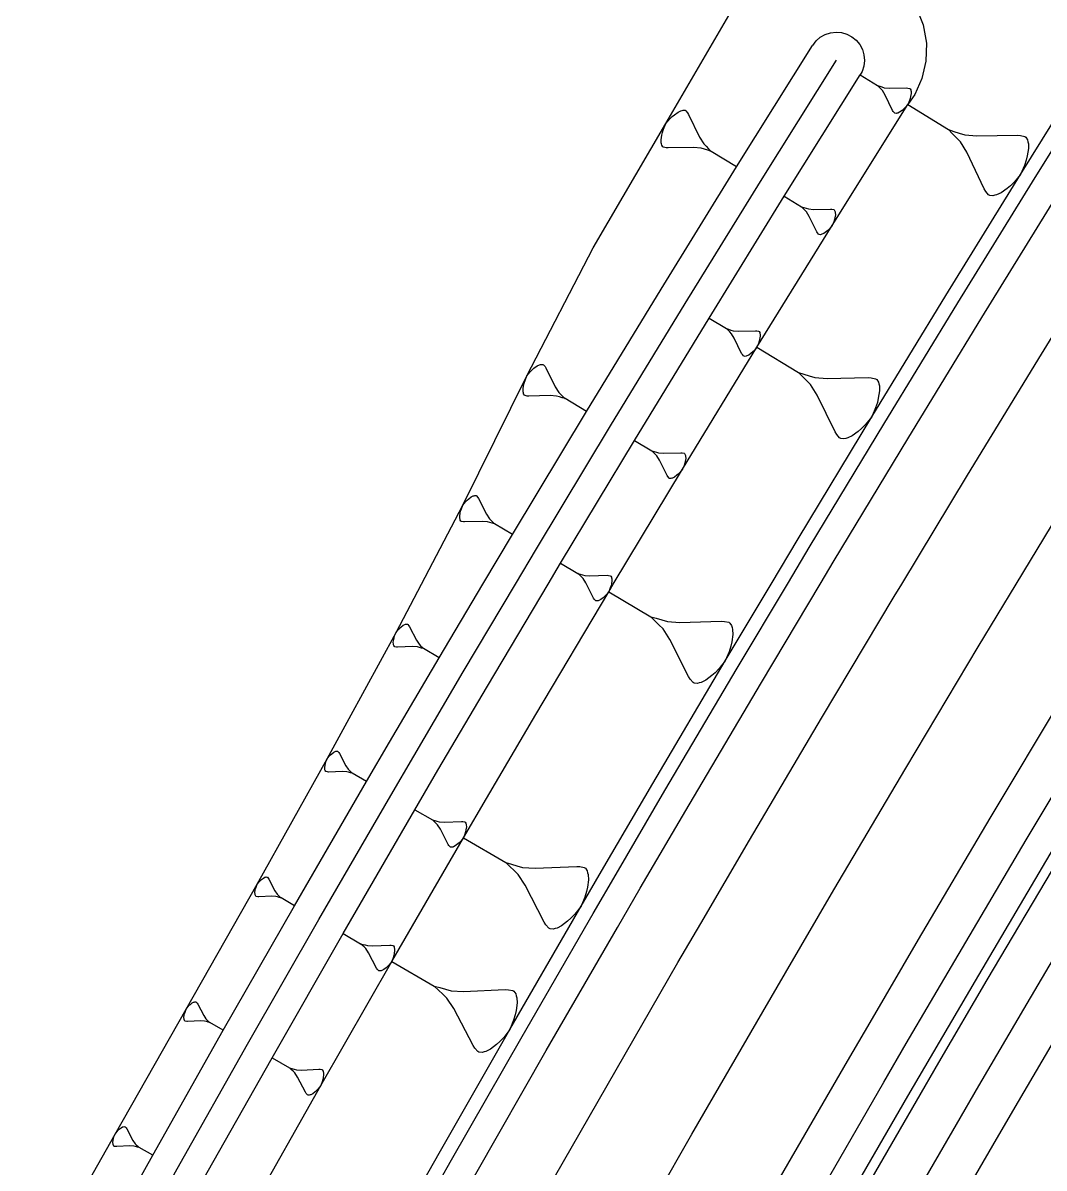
# Model space of a CAD drawing. Extents: x 386614 to 387594, y 803230 to 804419.
# Drawn here: x 387257.66 to 387294.13, y 804079.15 to 804120.04 of the extents above; entities that cross this region are included whole.
import ezdxf

# ---------------------------------------------------------------- set-up
doc = ezdxf.new("R2010")
doc.units = 0
doc.layers.get('0').update_dxf_attribs({"linetype": 'CONTINUOUS'})

msp = doc.modelspace()

# ---------------------------------------------------------------- linework, layer by layer
at = {"color": 7}
for p, q in [((387287.5633, 804118.182), (387288.1766, 804117.8017)), ((387288.1766, 804117.8017), (387288.2576, 804117.7757)), ((387288.2359, 804117.7407), (387288.1766, 804117.8017)), ((387288.2951, 804117.6797), (387288.2359, 804117.7407)), ((387288.2576, 804117.7757), (387288.3385, 804117.7498)), ((387288.3543, 804117.6187), (387288.2951, 804117.6797)), ((387288.3385, 804117.7498), (387288.4195, 804117.7239)), ((387288.4195, 804117.7239), (387288.6032, 804117.707)), ((387288.6032, 804117.707), (387289.2151, 804117.7157)), ((387289.2151, 804117.7157), (387289.261, 804117.7115)), ((387289.261, 804117.7115), (387289.3244, 804117.6964)), ((387289.3244, 804117.6964), (387289.3419, 804117.6855)), ((387289.3419, 804117.6855), (387289.3661, 804117.6463)), ((387289.3661, 804117.6463), (387289.3728, 804117.6179)), ((387288.451, 804117.4617), (387288.3543, 804117.6187)), ((387288.7152, 804116.9097), (387288.451, 804117.4617)), ((387289.3216, 804117.2615), (387289.263, 804117.1279)), ((387289.3475, 804117.3424), (387289.3216, 804117.2615)), ((387289.3626, 804117.4059), (387289.3475, 804117.3424)), ((387289.3819, 804117.5152), (387289.3626, 804117.4059)), ((387289.3728, 804117.6179), (387289.3794, 804117.5895)), ((387289.3794, 804117.5895), (387289.3819, 804117.5152)), ((387280.9254, 804116.7575), (387281.0572, 804116.8556)), ((387281.0572, 804116.8556), (387281.1571, 804116.9017)), ((387281.1571, 804116.9017), (387281.1991, 804116.9118)), ((387281.1991, 804116.9118), (387281.2411, 804116.9218)), ((387281.2411, 804116.9218), (387281.3091, 804116.9159)), ((387281.3091, 804116.9159), (387281.3351, 804116.9)), ((387281.3351, 804116.9), (387281.3972, 804116.8261)), ((387281.3972, 804116.8261), (387281.4332, 804116.7681)), ((387288.7394, 804116.8704), (387288.7152, 804116.9097)), ((387288.7811, 804116.8203), (387288.7394, 804116.8704)), ((387288.7986, 804116.8094), (387288.7811, 804116.8203)), ((387288.8445, 804116.8052), (387288.7986, 804116.8094)), ((387288.8729, 804116.8119), (387288.8445, 804116.8052)), ((387288.9013, 804116.8185), (387288.8729, 804116.8119)), ((387288.9689, 804116.8493), (387288.9013, 804116.8185)), ((387289.0583, 804116.9152), (387288.9689, 804116.8493)), ((387289.1084, 804116.9569), (387289.0583, 804116.9152)), ((387289.1694, 804117.0162), (387289.1084, 804116.9569)), ((387289.263, 804117.1279), (387289.1694, 804117.0162)), ((387289.263, 804117.1279), (387290.7162, 804116.2267)), ((387280.5382, 804116.2432), (387280.6239, 804116.4412)), ((387280.6239, 804116.4412), (387280.7617, 804116.6073)), ((387280.7617, 804116.6073), (387280.8515, 804116.6954)), ((387280.8515, 804116.6954), (387280.9254, 804116.7575)), ((387281.4332, 804116.7681), (387281.8281, 804115.9529)), ((387280.4507, 804115.8672), (387280.4785, 804116.0291)), ((387280.4785, 804116.0291), (387280.5004, 804116.1231)), ((387280.5004, 804116.1231), (387280.5382, 804116.2432)), ((387290.7162, 804116.2267), (387290.908, 804116.1653)), ((387290.8565, 804116.0822), (387290.7162, 804116.2267)), ((387290.9968, 804115.9377), (387290.8565, 804116.0822)), ((387290.908, 804116.1653), (387291.0998, 804116.1038)), ((387291.0998, 804116.1038), (387291.2917, 804116.0423)), ((387291.2917, 804116.0423), (387291.7268, 804116.0024)), ((387291.7268, 804116.0024), (387293.1768, 804116.023)), ((387293.1768, 804116.023), (387293.2855, 804116.013)), ((387293.2855, 804116.013), (387293.4359, 804115.9773)), ((387280.4549, 804115.7572), (387280.4507, 804115.8672)), ((387280.4649, 804115.7152), (387280.4549, 804115.7572)), ((387280.475, 804115.6733), (387280.4649, 804115.7152)), ((387280.511, 804115.6153), (387280.475, 804115.6733)), ((387280.537, 804115.5994), (387280.511, 804115.6153)), ((387280.631, 804115.5775), (387280.537, 804115.5994)), ((387280.699, 804115.5716), (387280.631, 804115.5775)), ((387281.6047, 804115.5888), (387280.699, 804115.5716)), ((387281.8766, 804115.5651), (387281.6047, 804115.5888)), ((387281.8281, 804115.9529), (387281.9724, 804115.7212)), ((387281.9724, 804115.7212), (387282.0605, 804115.6313)), ((387282.0605, 804115.6313), (387282.1486, 804115.5415)), ((387291.1372, 804115.7932), (387290.9968, 804115.9377)), ((387291.3663, 804115.4211), (387291.1372, 804115.7932)), ((387293.4359, 804115.9773), (387293.4774, 804115.9515)), ((387293.4774, 804115.9515), (387293.5347, 804115.8585)), ((387293.5347, 804115.8585), (387293.5504, 804115.7912)), ((387293.5504, 804115.7912), (387293.5662, 804115.724)), ((387293.5662, 804115.724), (387293.572, 804115.5479)), ((387281.9966, 804115.5273), (387281.8766, 804115.5651)), ((387282.1167, 804115.4895), (387281.9966, 804115.5273)), ((387282.2367, 804115.4516), (387282.1167, 804115.4895)), ((387282.1486, 804115.5415), (387282.2367, 804115.4516)), ((387283.1471, 804114.893), (387282.2367, 804115.4516)), ((387291.9923, 804114.1131), (387291.3663, 804115.4211)), ((387293.5263, 804115.2888), (387293.4906, 804115.1385)), ((387293.572, 804115.5479), (387293.5263, 804115.2888)), ((387293.4291, 804114.9467), (387293.2904, 804114.6303)), ((387293.4906, 804115.1385), (387293.4291, 804114.9467)), ((387293.0686, 804114.3654), (387292.9241, 804114.2251)), ((387293.2904, 804114.6303), (387293.0686, 804114.3654)), ((387292.0496, 804114.0201), (387291.9923, 804114.1131)), ((387292.1484, 804113.9013), (387292.0496, 804114.0201)), ((387292.5935, 804113.9702), (387292.4333, 804113.8971)), ((387292.8053, 804114.1263), (387292.5935, 804113.9702)), ((387292.9241, 804114.2251), (387292.8053, 804114.1263)), ((387284.8518, 804113.847), (387285.4669, 804113.4696)), ((387292.1899, 804113.8756), (387292.1484, 804113.9013)), ((387292.2987, 804113.8656), (387292.1899, 804113.8756)), ((387292.366, 804113.8814), (387292.2987, 804113.8656)), ((387292.4333, 804113.8971), (387292.366, 804113.8814)), ((387285.4669, 804113.4696), (387285.5479, 804113.444)), ((387285.5264, 804113.4089), (387285.4669, 804113.4696)), ((387285.5859, 804113.3482), (387285.5264, 804113.4089)), ((387285.5479, 804113.444), (387285.629, 804113.4185)), ((387285.6454, 804113.2875), (387285.5859, 804113.3482)), ((387285.629, 804113.4185), (387285.7101, 804113.3929)), ((387285.7429, 804113.1309), (387285.6454, 804113.2875)), ((387285.7101, 804113.3929), (387285.8938, 804113.377)), ((387286.0097, 804112.5802), (387285.7429, 804113.1309)), ((387285.8938, 804113.377), (387286.5057, 804113.3886)), ((387286.5057, 804113.3886), (387286.5516, 804113.3846)), ((387286.5516, 804113.3846), (387286.6151, 804113.3698)), ((387286.6151, 804113.3698), (387286.6327, 804113.359)), ((387286.6327, 804113.359), (387286.6571, 804113.3199)), ((387286.6735, 804113.1889), (387286.6547, 804113.0794)), ((387286.6571, 804113.3199), (387286.6639, 804113.2915)), ((387286.6639, 804113.2915), (387286.6707, 804113.2632)), ((387286.6707, 804113.2632), (387286.6735, 804113.1889)), ((387286.5564, 804112.801), (387286.4634, 804112.6888)), ((387286.6144, 804112.9348), (387286.5564, 804112.801)), ((387286.6399, 804113.0159), (387286.6144, 804112.9348)), ((387286.6547, 804113.0794), (387286.6399, 804113.0159)), ((387286.034, 804112.541), (387286.0097, 804112.5802)), ((387286.076, 804112.4911), (387286.034, 804112.541)), ((387286.0935, 804112.4803), (387286.076, 804112.4911)), ((387286.1395, 804112.4763), (387286.0935, 804112.4803)), ((387286.1678, 804112.4831), (387286.1395, 804112.4763)), ((387286.1962, 804112.4899), (387286.1678, 804112.4831)), ((387286.2637, 804112.5211), (387286.1962, 804112.4899)), ((387286.3528, 804112.5874), (387286.2637, 804112.5211)), ((387286.4027, 804112.6293), (387286.3528, 804112.5874)), ((387286.4634, 804112.6888), (387286.4027, 804112.6293)), ((387282.1645, 804109.4967), (387282.7814, 804109.1223)), ((387282.7814, 804109.1223), (387282.8626, 804109.0971)), ((387282.8412, 804109.0618), (387282.7814, 804109.1223)), ((387282.901, 804109.0014), (387282.8412, 804109.0618)), ((387282.8626, 804109.0971), (387282.9438, 804109.0719)), ((387282.9438, 804109.0719), (387283.025, 804109.0467)), ((387283.025, 804109.0467), (387283.2088, 804109.0316)), ((387283.2088, 804109.0316), (387283.8206, 804109.0462)), ((387283.8206, 804109.0462), (387283.8666, 804109.0424)), ((387283.8666, 804109.0424), (387283.9302, 804109.0279)), ((387282.9608, 804108.941), (387282.901, 804109.0014)), ((387283.059, 804108.7849), (387282.9608, 804108.941)), ((387283.3285, 804108.2354), (387283.059, 804108.7849)), ((387283.9302, 804109.0279), (387283.9478, 804109.0172)), ((387283.9566, 804108.6742), (387283.9315, 804108.593)), ((387283.9478, 804109.0172), (387283.9723, 804108.9782)), ((387283.9711, 804108.7377), (387283.9566, 804108.6742)), ((387283.9894, 804108.8473), (387283.9711, 804108.7377)), ((387283.9723, 804108.9782), (387283.9793, 804108.9499)), ((387283.9793, 804108.9499), (387283.9862, 804108.9215)), ((387283.9862, 804108.9215), (387283.9894, 804108.8473)), ((387283.353, 804108.1964), (387283.3285, 804108.2354)), ((387283.6715, 804108.2442), (387283.5828, 804108.1775)), ((387283.7212, 804108.2864), (387283.6715, 804108.2442)), ((387283.7817, 804108.3462), (387283.7212, 804108.2864)), ((387283.8742, 804108.4589), (387283.7817, 804108.3462)), ((387283.9315, 804108.593), (387283.8742, 804108.4589)), ((387283.8742, 804108.4589), (387285.3542, 804107.5605)), ((387276.0218, 804107.7876), (387276.105, 804107.827)), ((387276.105, 804107.827), (387276.1401, 804107.8358)), ((387276.1401, 804107.8358), (387276.1752, 804107.8445)), ((387276.1752, 804107.8445), (387276.2321, 804107.8401)), ((387276.2321, 804107.8401), (387276.2541, 804107.827)), ((387276.2541, 804107.827), (387276.3066, 804107.7656)), ((387283.3952, 804108.1467), (387283.353, 804108.1964)), ((387283.4128, 804108.136), (387283.3952, 804108.1467)), ((387283.4588, 804108.1322), (387283.4128, 804108.136)), ((387283.4871, 804108.1391), (387283.4588, 804108.1322)), ((387283.5154, 804108.146), (387283.4871, 804108.1391)), ((387283.5828, 804108.1775), (387283.5154, 804108.146)), ((387275.5921, 804107.2707), (387275.6623, 804107.4372)), ((387275.6623, 804107.4372), (387275.7763, 804107.5774)), ((387275.7763, 804107.5774), (387275.8508, 804107.6518)), ((387275.8508, 804107.6518), (387275.9122, 804107.7044)), ((387275.9122, 804107.7044), (387276.0218, 804107.7876)), ((387276.3066, 804107.7656), (387276.3373, 804107.7174)), ((387276.3373, 804107.7174), (387276.6744, 804107.038)), ((387285.3542, 804107.5605), (387285.549, 804107.5001)), ((387285.4976, 804107.4155), (387285.3542, 804107.5605)), ((387285.6411, 804107.2705), (387285.4976, 804107.4155)), ((387285.549, 804107.5001), (387285.7438, 804107.4397)), ((387285.7438, 804107.4397), (387285.9386, 804107.3793)), ((387275.5218, 804106.9552), (387275.5438, 804107.091)), ((387275.5438, 804107.091), (387275.5614, 804107.1699)), ((387275.5614, 804107.1699), (387275.5921, 804107.2707)), ((387276.6744, 804107.038), (387276.7971, 804106.8451)), ((387285.7846, 804107.1256), (387285.6411, 804107.2705)), ((387286.0202, 804106.7511), (387285.7846, 804107.1256)), ((387285.9386, 804107.3793), (387286.3795, 804107.3431)), ((387286.3795, 804107.3431), (387287.8474, 804107.3779)), ((387287.8474, 804107.3779), (387287.9576, 804107.3688)), ((387287.9576, 804107.3688), (387288.1101, 804107.3341)), ((387288.1101, 804107.3341), (387288.1524, 804107.3084)), ((387288.1524, 804107.3084), (387288.2113, 804107.2148)), ((387288.2113, 804107.2148), (387288.2279, 804107.1469)), ((387288.2279, 804107.1469), (387288.2446, 804107.0789)), ((387288.2446, 804107.0789), (387288.2521, 804106.9007)), ((387275.5262, 804106.8631), (387275.5218, 804106.9552)), ((387275.5349, 804106.8281), (387275.5262, 804106.8631)), ((387275.5437, 804106.793), (387275.5349, 804106.8281)), ((387275.5743, 804106.7448), (387275.5437, 804106.793)), ((387275.5962, 804106.7316), (387275.5743, 804106.7448)), ((387275.6751, 804106.7141), (387275.5962, 804106.7316)), ((387275.7321, 804106.7097), (387275.6751, 804106.7141)), ((387276.4903, 804106.7313), (387275.7321, 804106.7097)), ((387276.7181, 804106.7136), (387276.4903, 804106.7313)), ((387276.8189, 804106.6829), (387276.7181, 804106.7136)), ((387276.7971, 804106.8451), (387276.8715, 804106.7706)), ((387276.9197, 804106.6522), (387276.8189, 804106.6829)), ((387276.8715, 804106.7706), (387276.946, 804106.696)), ((387277.0205, 804106.6215), (387276.9197, 804106.6522)), ((387276.946, 804106.696), (387277.0205, 804106.6215)), ((387277.7872, 804106.161), (387277.0205, 804106.6215)), ((387286.6666, 804105.4328), (387286.0202, 804106.7511)), ((387288.2083, 804106.638), (387288.1736, 804106.4854)), ((387288.2521, 804106.9007), (387288.2083, 804106.638)), ((387288.1132, 804106.2906), (387287.9758, 804105.969)), ((387288.1736, 804106.4854), (387288.1132, 804106.2906)), ((387287.9758, 804105.969), (387287.7539, 804105.6986)), ((387286.7255, 804105.3392), (387286.6666, 804105.4328)), ((387287.4896, 804105.454), (387287.2767, 804105.2939)), ((387287.6089, 804105.5552), (387287.4896, 804105.454)), ((387287.7539, 804105.6986), (387287.6089, 804105.5552)), ((387279.5018, 804105.1313), (387280.1204, 804104.7598)), ((387286.8267, 804105.2199), (387286.7255, 804105.3392)), ((387286.869, 804105.1942), (387286.8267, 804105.2199)), ((387286.9792, 804105.1852), (387286.869, 804105.1942)), ((387287.0471, 804105.2018), (387286.9792, 804105.1852)), ((387287.1151, 804105.2184), (387287.0471, 804105.2018)), ((387287.2767, 804105.2939), (387287.1151, 804105.2184)), ((387280.1805, 804104.6996), (387280.1204, 804104.7598)), ((387280.1204, 804104.7598), (387280.2018, 804104.735)), ((387280.2406, 804104.6395), (387280.1805, 804104.6996)), ((387280.2018, 804104.735), (387280.2831, 804104.7102)), ((387280.3007, 804104.5794), (387280.2406, 804104.6395)), ((387280.2831, 804104.7102), (387280.3644, 804104.6854)), ((387280.3997, 804104.4237), (387280.3007, 804104.5794)), ((387280.3644, 804104.6854), (387280.5483, 804104.6712)), ((387280.5483, 804104.6712), (387281.16, 804104.6886)), ((387281.16, 804104.6886), (387281.206, 804104.6851)), ((387281.206, 804104.6851), (387281.2696, 804104.6709)), ((387281.2696, 804104.6709), (387281.2873, 804104.6603)), ((387281.2873, 804104.6603), (387281.312, 804104.6214)), ((387281.312, 804104.6214), (387281.3191, 804104.5931)), ((387281.3191, 804104.5931), (387281.3262, 804104.5648)), ((387281.3262, 804104.5648), (387281.3297, 804104.4905)), ((387280.6717, 804103.8755), (387280.3997, 804104.4237)), ((387281.273, 804104.236), (387281.2164, 804104.1016)), ((387281.2978, 804104.3173), (387281.273, 804104.236)), ((387281.3119, 804104.3809), (387281.2978, 804104.3173)), ((387281.3297, 804104.4905), (387281.3119, 804104.3809)), ((387280.6964, 804103.8366), (387280.6717, 804103.8755)), ((387280.7389, 804103.7871), (387280.6964, 804103.8366)), ((387280.7565, 804103.7765), (387280.7389, 804103.7871)), ((387280.8025, 804103.7729), (387280.7565, 804103.7765)), ((387280.8308, 804103.78), (387280.8025, 804103.7729)), ((387280.8591, 804103.7871), (387280.8308, 804103.78)), ((387280.9263, 804103.8189), (387280.8591, 804103.7871)), ((387281.0147, 804103.886), (387280.9263, 804103.8189)), ((387281.0642, 804103.9284), (387281.0147, 804103.886)), ((387281.1244, 804103.9885), (387281.0642, 804103.9284)), ((387281.2164, 804104.1016), (387281.1244, 804103.9885)), ((387273.3765, 804102.8226), (387273.4705, 804102.9393)), ((387273.4705, 804102.9393), (387273.532, 804103.0014)), ((387273.532, 804103.0014), (387273.5827, 804103.0453)), ((387273.5827, 804103.0453), (387273.6733, 804103.1147)), ((387273.6733, 804103.1147), (387273.7422, 804103.1477)), ((387273.7422, 804103.1477), (387273.7713, 804103.1551)), ((387273.7713, 804103.1551), (387273.8003, 804103.1625)), ((387273.8003, 804103.1625), (387273.8476, 804103.1591)), ((387273.8476, 804103.1591), (387273.8658, 804103.1483)), ((387273.8658, 804103.1483), (387273.9097, 804103.0976)), ((387273.9097, 804103.0976), (387273.9353, 804103.0577)), ((387273.9353, 804103.0577), (387274.2176, 804102.4955)), ((387273.2619, 804102.4222), (387273.2796, 804102.535)), ((387273.2796, 804102.535), (387273.2938, 804102.6005)), ((387273.2938, 804102.6005), (387273.3189, 804102.6842)), ((387273.3189, 804102.6842), (387273.3765, 804102.8226)), ((387274.2176, 804102.4955), (387274.3201, 804102.336)), ((387273.2659, 804102.3459), (387273.2619, 804102.4222)), ((387273.2733, 804102.3169), (387273.2659, 804102.3459)), ((387273.2807, 804102.2878), (387273.2733, 804102.3169)), ((387273.3063, 804102.2479), (387273.2807, 804102.2878)), ((387273.3245, 804102.2371), (387273.3063, 804102.2479)), ((387273.39, 804102.2229), (387273.3245, 804102.2371)), ((387273.4373, 804102.2194), (387273.39, 804102.2229)), ((387274.0661, 804102.2403), (387273.4373, 804102.2194)), ((387274.2552, 804102.2266), (387274.0661, 804102.2403)), ((387274.3389, 804102.2015), (387274.2552, 804102.2266)), ((387274.3201, 804102.336), (387274.3822, 804102.2744)), ((387274.4226, 804102.1765), (387274.3389, 804102.2015)), ((387274.3822, 804102.2744), (387274.4443, 804102.2129)), ((387274.5063, 804102.1514), (387274.4226, 804102.1765)), ((387274.4443, 804102.2129), (387274.5063, 804102.1514)), ((387275.1441, 804101.7724), (387274.5063, 804102.1514)), ((387276.8636, 804100.7509), (387277.484, 804100.3823)), ((387277.484, 804100.3823), (387277.5654, 804100.3579)), ((387277.5444, 804100.3225), (387277.484, 804100.3823)), ((387277.6048, 804100.2626), (387277.5444, 804100.3225)), ((387277.5654, 804100.3579), (387277.6469, 804100.3335)), ((387277.6651, 804100.2028), (387277.6048, 804100.2626)), ((387277.6469, 804100.3335), (387277.7283, 804100.3091)), ((387277.7648, 804100.0476), (387277.6651, 804100.2028)), ((387277.7283, 804100.3091), (387277.9123, 804100.2958)), ((387277.7887, 804100), (387277.7648, 804100.0476)), ((387277.9123, 804100.2958), (387278.5239, 804100.3161)), ((387278.5239, 804100.3161), (387278.5699, 804100.3128)), ((387278.5699, 804100.3128), (387278.6336, 804100.2989)), ((387278.6336, 804100.2989), (387278.6513, 804100.2884)), ((387278.6513, 804100.2884), (387278.6762, 804100.2496)), ((387278.6762, 804100.2496), (387278.6834, 804100.2214)), ((387278.6945, 804100.1189), (387278.6773, 804100.0092)), ((387278.6834, 804100.2214), (387278.6906, 804100.1931)), ((387278.6906, 804100.1931), (387278.6945, 804100.1189)), ((387278.0395, 804099.5007), (387277.7887, 804100)), ((387278.583, 804099.7294), (387278.4916, 804099.6159)), ((387278.639, 804099.864), (387278.583, 804099.7294)), ((387278.583, 804099.7294), (387280.0844, 804098.8374)), ((387278.6634, 804099.9455), (387278.639, 804099.864)), ((387278.6753, 804100), (387278.6634, 804099.9455)), ((387278.6773, 804100.0092), (387278.6753, 804100)), ((387278.0644, 804099.4619), (387278.0395, 804099.5007)), ((387278.107, 804099.4126), (387278.0644, 804099.4619)), ((387278.1248, 804099.4021), (387278.107, 804099.4126)), ((387278.1708, 804099.3988), (387278.1248, 804099.4021)), ((387278.199, 804099.4059), (387278.1708, 804099.3988)), ((387278.2273, 804099.4131), (387278.199, 804099.4059)), ((387278.2943, 804099.4453), (387278.2273, 804099.4131)), ((387278.3824, 804099.5128), (387278.2943, 804099.4453)), ((387278.4317, 804099.5555), (387278.3824, 804099.5128)), ((387278.4916, 804099.6159), (387278.4317, 804099.5555)), ((387280.0844, 804098.8374), (387280.2815, 804098.7784)), ((387280.2305, 804098.6926), (387280.0844, 804098.8374)), ((387271.0671, 804098.3757), (387271.1203, 804098.4299)), ((387271.1203, 804098.4299), (387271.1642, 804098.4682)), ((387271.1642, 804098.4682), (387271.2426, 804098.5289)), ((387271.2426, 804098.5289), (387271.3023, 804098.5578)), ((387271.3023, 804098.5578), (387271.3275, 804098.5644)), ((387271.3275, 804098.5644), (387271.3527, 804098.5709)), ((387271.3527, 804098.5709), (387271.3938, 804098.5682)), ((387271.3938, 804098.5682), (387271.4097, 804098.5588)), ((387271.4097, 804098.5588), (387271.448, 804098.515)), ((387271.448, 804098.515), (387271.4704, 804098.4804)), ((387271.4704, 804098.4804), (387271.718, 804097.9932)), ((387280.3766, 804098.5478), (387280.2305, 804098.6926)), ((387280.2815, 804098.7784), (387280.4786, 804098.7194)), ((387280.5227, 804098.4029), (387280.3766, 804098.5478)), ((387280.4786, 804098.7194), (387280.6756, 804098.6603)), ((387280.6756, 804098.6603), (387281.1207, 804098.628)), ((387281.1207, 804098.628), (387282.6009, 804098.6772)), ((387282.6009, 804098.6772), (387282.7122, 804098.6692)), ((387282.7122, 804098.6692), (387282.8664, 804098.6356)), ((387282.8664, 804098.6356), (387282.9093, 804098.6101)), ((387282.9093, 804098.6101), (387282.9696, 804098.5163)), ((387282.9696, 804098.5163), (387282.987, 804098.4479)), ((387282.987, 804098.4479), (387283.0044, 804098.3795)), ((387270.8881, 804097.9257), (387270.903, 804098.0237)), ((387270.903, 804098.0237), (387270.9151, 804098.0806)), ((387270.9151, 804098.0806), (387270.9365, 804098.1535)), ((387270.9365, 804098.1535), (387270.986, 804098.2739)), ((387270.986, 804098.2739), (387271.0671, 804098.3757)), ((387280.764, 804098.0275), (387280.5227, 804098.4029)), ((387281.4286, 804096.704), (387280.764, 804098.0275)), ((387283.0137, 804098.1998), (387282.9721, 804097.9344)), ((387283.0044, 804098.3795), (387283.0137, 804098.1998)), ((387270.8918, 804097.8594), (387270.8881, 804097.9257)), ((387270.8984, 804097.8342), (387270.8918, 804097.8594)), ((387270.9049, 804097.809), (387270.8984, 804097.8342)), ((387270.9273, 804097.7744), (387270.9049, 804097.809)), ((387270.9432, 804097.7651), (387270.9273, 804097.7744)), ((387271.0002, 804097.753), (387270.9432, 804097.7651)), ((387271.0412, 804097.7502), (387271.0002, 804097.753)), ((387271.5874, 804097.771), (387271.0412, 804097.7502)), ((387271.7517, 804097.7599), (387271.5874, 804097.771)), ((387271.718, 804097.9932), (387271.8076, 804097.8551)), ((387271.8245, 804097.7384), (387271.7517, 804097.7599)), ((387271.8076, 804097.8551), (387271.8618, 804097.8019)), ((387271.8973, 804097.717), (387271.8245, 804097.7384)), ((387271.8618, 804097.8019), (387271.916, 804097.7487)), ((387271.9701, 804097.6955), (387271.8973, 804097.717)), ((387271.916, 804097.7487), (387271.9701, 804097.6955)), ((387272.5257, 804097.369), (387271.9701, 804097.6955)), ((387282.9385, 804097.7802), (387282.8795, 804097.5831)), ((387282.9721, 804097.9344), (387282.9385, 804097.7802)), ((387282.744, 804097.2574), (387282.5227, 804096.9826)), ((387282.8795, 804097.5831), (387282.744, 804097.2574)), ((387282.3779, 804096.8365), (387282.2585, 804096.7333)), ((387282.5227, 804096.9826), (387282.3779, 804096.8365)), ((387281.4889, 804096.6101), (387281.4286, 804096.704)), ((387281.5921, 804096.4908), (387281.4889, 804096.6101)), ((387281.635, 804096.4653), (387281.5921, 804096.4908)), ((387281.7463, 804096.4572), (387281.635, 804096.4653)), ((387281.8147, 804096.4746), (387281.7463, 804096.4572)), ((387281.8831, 804096.492), (387281.8147, 804096.4746)), ((387282.0453, 804096.5698), (387281.8831, 804096.492)), ((387282.2585, 804096.7333), (387282.0453, 804096.5698)), ((387268.6012, 804093.8602), (387268.6493, 804093.9096)), ((387268.6493, 804093.9096), (387268.689, 804093.9447)), ((387268.689, 804093.9447), (387268.7601, 804094.0002)), ((387268.7601, 804094.0002), (387268.8143, 804094.0268)), ((387268.8143, 804094.0268), (387268.8372, 804094.0329)), ((387268.8372, 804094.0329), (387268.8601, 804094.0389)), ((387268.8601, 804094.0389), (387268.8974, 804094.0366)), ((387268.8974, 804094.0366), (387268.9119, 804094.0282)), ((387268.9119, 804094.0282), (387268.9469, 804093.9885)), ((387268.9469, 804093.9885), (387268.9675, 804093.9571)), ((387268.9675, 804093.9571), (387269.1948, 804093.5151)), ((387268.4403, 804093.4501), (387268.4534, 804093.5393)), ((387268.4534, 804093.5393), (387268.4642, 804093.5911)), ((387268.4642, 804093.5911), (387268.4834, 804093.6575)), ((387268.4834, 804093.6575), (387268.5278, 804093.7672)), ((387268.5278, 804093.7672), (387268.6012, 804093.8602)), ((387269.1948, 804093.5151), (387269.2769, 804093.3899)), ((387268.444, 804093.3898), (387268.4403, 804093.4501)), ((387268.4501, 804093.3669), (387268.444, 804093.3898)), ((387268.4561, 804093.344), (387268.4501, 804093.3669)), ((387268.4767, 804093.3127), (387268.4561, 804093.344)), ((387268.4911, 804093.3043), (387268.4767, 804093.3127)), ((387268.543, 804093.2935), (387268.4911, 804093.3043)), ((387268.5804, 804093.2912), (387268.543, 804093.2935)), ((387269.0769, 804093.3124), (387268.5804, 804093.2912)), ((387269.2264, 804093.303), (387269.0769, 804093.3124)), ((387269.2928, 804093.2838), (387269.2264, 804093.303)), ((387269.2769, 804093.3899), (387269.3264, 804093.3417)), ((387269.3591, 804093.2646), (387269.2928, 804093.2838)), ((387269.3264, 804093.3417), (387269.3759, 804093.2936)), ((387269.4254, 804093.2455), (387269.3591, 804093.2646)), ((387269.3759, 804093.2936), (387269.4254, 804093.2455)), ((387269.9321, 804092.9509), (387269.4254, 804093.2455)), ((387271.6612, 804091.9458), (387272.2851, 804091.5832)), ((387272.2851, 804091.5832), (387272.3668, 804091.5595)), ((387272.3461, 804091.5239), (387272.2851, 804091.5832)), ((387272.407, 804091.4646), (387272.3461, 804091.5239)), ((387272.3668, 804091.5595), (387272.4484, 804091.5359)), ((387272.4679, 804091.4053), (387272.407, 804091.4646)), ((387272.4484, 804091.5359), (387272.5301, 804091.5123)), ((387272.5301, 804091.5123), (387272.7142, 804091.5007)), ((387272.7142, 804091.5007), (387273.3256, 804091.5269)), ((387273.3256, 804091.5269), (387273.3716, 804091.524)), ((387273.3716, 804091.524), (387273.4355, 804091.5107)), ((387273.4355, 804091.5107), (387273.4533, 804091.5003)), ((387273.4533, 804091.5003), (387273.4786, 804091.4618)), ((387273.4786, 804091.4618), (387273.486, 804091.4336)), ((387272.5691, 804091.2511), (387272.4679, 804091.4053)), ((387272.849, 804090.7069), (387272.5691, 804091.2511)), ((387273.445, 804091.0759), (387273.3903, 804090.9407)), ((387273.4686, 804091.1575), (387273.445, 804091.0759)), ((387273.4819, 804091.2214), (387273.4686, 804091.1575)), ((387273.4981, 804091.3312), (387273.4819, 804091.2214)), ((387273.486, 804091.4336), (387273.4935, 804091.4054)), ((387273.4935, 804091.4054), (387273.4981, 804091.3312)), ((387272.8742, 804090.6683), (387272.849, 804090.7069)), ((387272.9174, 804090.6194), (387272.8742, 804090.6683)), ((387273.1043, 804090.6538), (387273.0376, 804090.6211)), ((387273.1918, 804090.7222), (387273.1043, 804090.6538)), ((387273.2407, 804090.7654), (387273.1918, 804090.7222)), ((387273.3, 804090.8263), (387273.2407, 804090.7654)), ((387273.3903, 804090.9407), (387273.3, 804090.8263)), ((387273.3903, 804090.9407), (387274.9076, 804090.0587)), ((387272.9352, 804090.6091), (387272.9174, 804090.6194)), ((387272.9812, 804090.6062), (387272.9352, 804090.6091)), ((387273.0094, 804090.6136), (387272.9812, 804090.6062)), ((387273.0376, 804090.6211), (387273.0094, 804090.6136)), ((387274.9076, 804090.0587), (387275.1062, 804090.0013)), ((387275.0558, 804089.9146), (387274.9076, 804090.0587)), ((387275.204, 804089.7704), (387275.0558, 804089.9146)), ((387275.1062, 804090.0013), (387275.3048, 804089.9438)), ((387275.3048, 804089.9438), (387275.5034, 804089.8864)), ((387275.5034, 804089.8864), (387275.951, 804089.8582)), ((387275.951, 804089.8582), (387277.438, 804089.9218)), ((387277.438, 804089.9218), (387277.5499, 804089.9148)), ((387277.5499, 804089.9148), (387277.7052, 804089.8825)), ((387277.7052, 804089.8825), (387277.7485, 804089.8573)), ((387277.7485, 804089.8573), (387277.81, 804089.7636)), ((387266.0993, 804089.373), (387266.1446, 804089.4201)), ((387266.1446, 804089.4201), (387266.1821, 804089.4534)), ((387266.1821, 804089.4534), (387266.2491, 804089.5064)), ((387266.2491, 804089.5064), (387266.3003, 804089.5318)), ((387266.3003, 804089.5318), (387266.3219, 804089.5376)), ((387266.3219, 804089.5376), (387266.3435, 804089.5435)), ((387266.3435, 804089.5435), (387266.3789, 804089.5414)), ((387266.3789, 804089.5414), (387266.3927, 804089.5335)), ((387266.3927, 804089.5335), (387266.426, 804089.4961)), ((387266.426, 804089.4961), (387266.4456, 804089.4665)), ((387266.4456, 804089.4665), (387266.6628, 804089.0491)), ((387275.3522, 804089.6263), (387275.204, 804089.7704)), ((387275.5982, 804089.2513), (387275.3522, 804089.6263)), ((387277.81, 804089.7636), (387277.8282, 804089.695)), ((387277.8574, 804089.446), (387277.8181, 804089.1789)), ((387277.8282, 804089.695), (387277.8463, 804089.6265)), ((387277.8463, 804089.6265), (387277.8574, 804089.446)), ((387265.9488, 804088.9841), (387265.9608, 804089.0686)), ((387265.9608, 804089.0686), (387265.9708, 804089.1178)), ((387265.9708, 804089.1178), (387265.9886, 804089.1806)), ((387265.9886, 804089.1806), (387266.0302, 804089.2847)), ((387266.0302, 804089.2847), (387266.0993, 804089.373)), ((387266.6628, 804089.0491), (387266.7411, 804088.9309)), ((387276.2788, 804087.9277), (387275.5982, 804089.2513)), ((387277.7859, 804089.0236), (387277.7284, 804088.825)), ((387277.8181, 804089.1789), (387277.7859, 804089.0236)), ((387265.9526, 804088.9271), (387265.9488, 804088.9841)), ((387265.9584, 804088.9054), (387265.9526, 804088.9271)), ((387265.9643, 804088.8838), (387265.9584, 804088.9054)), ((387265.9838, 804088.8542), (387265.9643, 804088.8838)), ((387265.9976, 804088.8463), (387265.9838, 804088.8542)), ((387266.0467, 804088.8364), (387265.9976, 804088.8463)), ((387266.0821, 804088.8343), (387266.0467, 804088.8364)), ((387266.5521, 804088.8567), (387266.0821, 804088.8343)), ((387266.6937, 804088.8484), (387266.5521, 804088.8567)), ((387266.7566, 804088.8306), (387266.6937, 804088.8484)), ((387266.7411, 804088.9309), (387266.7882, 804088.8855)), ((387266.8195, 804088.8127), (387266.7566, 804088.8306)), ((387266.7882, 804088.8855), (387266.8353, 804088.8402)), ((387266.8823, 804088.7948), (387266.8195, 804088.8127)), ((387266.8353, 804088.8402), (387266.8823, 804088.7948)), ((387267.3634, 804088.5183), (387266.8823, 804088.7948)), ((387277.7284, 804088.825), (387277.5954, 804088.4964)), ((387277.3756, 804088.2181), (387277.2315, 804088.0699)), ((387277.5954, 804088.4964), (387277.3756, 804088.2181)), ((387276.3403, 804087.8339), (387276.2788, 804087.9277)), ((387276.4452, 804087.715), (387276.3403, 804087.8339)), ((387276.8998, 804087.7987), (387276.7375, 804087.719)), ((387277.1125, 804087.965), (387276.8998, 804087.7987)), ((387277.2315, 804088.0699), (387277.1125, 804087.965)), ((387269.0972, 804087.5214), (387269.7229, 804087.1617)), ((387276.4885, 804087.6898), (387276.4452, 804087.715)), ((387276.6004, 804087.6827), (387276.4885, 804087.6898)), ((387276.669, 804087.7009), (387276.6004, 804087.6827)), ((387276.7375, 804087.719), (387276.669, 804087.7009)), ((387269.7229, 804087.1617), (387269.8046, 804087.1385)), ((387269.7841, 804087.1027), (387269.7229, 804087.1617)), ((387269.8453, 804087.0438), (387269.7841, 804087.1027)), ((387269.8046, 804087.1385), (387269.8864, 804087.1153)), ((387269.9065, 804086.9848), (387269.8453, 804087.0438)), ((387269.8864, 804087.1153), (387269.9682, 804087.092)), ((387270.0084, 804086.8311), (387269.9065, 804086.9848)), ((387269.9682, 804087.092), (387270.1523, 804087.0813)), ((387270.1523, 804087.0813), (387270.7636, 804087.1104)), ((387270.7636, 804087.1104), (387270.8096, 804087.1077)), ((387270.8096, 804087.1077), (387270.8735, 804087.0948)), ((387270.8735, 804087.0948), (387270.8914, 804087.0845)), ((387270.8914, 804087.0845), (387270.9169, 804087.046)), ((387270.9169, 804087.046), (387270.9245, 804087.0179)), ((387270.9245, 804087.0179), (387270.9321, 804086.9897)), ((387270.9321, 804086.9897), (387270.937, 804086.9156)), ((387270.2909, 804086.2881), (387270.0084, 804086.8311)), ((387270.8852, 804086.66), (387270.8311, 804086.5246)), ((387270.9084, 804086.7417), (387270.8852, 804086.66)), ((387270.9213, 804086.8056), (387270.9084, 804086.7417)), ((387270.937, 804086.9156), (387270.9213, 804086.8056)), ((387270.3163, 804086.2497), (387270.2909, 804086.2881)), ((387270.3597, 804086.201), (387270.3163, 804086.2497)), ((387270.3775, 804086.1907), (387270.3597, 804086.201)), ((387270.4236, 804086.1881), (387270.3775, 804086.1907)), ((387270.4517, 804086.1956), (387270.4236, 804086.1881)), ((387270.4799, 804086.2032), (387270.4517, 804086.1956)), ((387270.5465, 804086.2363), (387270.4799, 804086.2032)), ((387270.6336, 804086.3051), (387270.5465, 804086.2363)), ((387270.6823, 804086.3485), (387270.6336, 804086.3051)), ((387270.7413, 804086.4097), (387270.6823, 804086.3485)), ((387270.8311, 804086.5246), (387270.7413, 804086.4097)), ((387270.8311, 804086.5246), (387272.3543, 804085.6488)), ((387272.3543, 804085.6488), (387272.5534, 804085.5923)), ((387272.5033, 804085.5052), (387272.3543, 804085.6488)), ((387272.6524, 804085.3616), (387272.5033, 804085.5052)), ((387272.5534, 804085.5923), (387272.7525, 804085.5357)), ((387272.8014, 804085.218), (387272.6524, 804085.3616)), ((387272.7525, 804085.5357), (387272.9515, 804085.4792)), ((387272.9515, 804085.4792), (387273.3998, 804085.4531)), ((387273.3998, 804085.4531), (387274.8881, 804085.5239)), ((387274.8881, 804085.5239), (387275.0001, 804085.5173)), ((387275.0001, 804085.5173), (387275.1557, 804085.4858)), ((387275.1557, 804085.4858), (387275.1992, 804085.4608)), ((387275.1992, 804085.4608), (387275.2613, 804085.3672)), ((387275.2613, 804085.3672), (387275.2798, 804085.2987)), ((387263.4926, 804084.8257), (387263.5608, 804084.9137)), ((387263.5608, 804084.9137), (387263.6056, 804084.9607)), ((387263.6056, 804084.9607), (387263.6426, 804084.9939)), ((387263.6426, 804084.9939), (387263.7088, 804085.0468)), ((387263.7088, 804085.0468), (387263.7595, 804085.0722)), ((387263.7595, 804085.0722), (387263.781, 804085.0781)), ((387263.781, 804085.0781), (387263.8024, 804085.084)), ((387263.8024, 804085.084), (387263.8376, 804085.0822)), ((387263.8376, 804085.0822), (387263.8513, 804085.0744)), ((387263.8513, 804085.0744), (387263.8845, 804085.0374)), ((387263.8845, 804085.0374), (387263.9041, 804085.0081)), ((387263.9041, 804085.0081), (387264.1216, 804084.5948)), ((387273.0495, 804084.8438), (387272.8014, 804085.218)), ((387275.3102, 804085.0495), (387275.2722, 804084.7819)), ((387275.2798, 804085.2987), (387275.2983, 804085.2301)), ((387275.2983, 804085.2301), (387275.3102, 804085.0495)), ((387263.4132, 804084.5269), (387263.4248, 804084.6109)), ((387263.4173, 804084.4703), (387263.4132, 804084.5269)), ((387263.4248, 804084.6109), (387263.4344, 804084.6597)), ((387263.4344, 804084.6597), (387263.4519, 804084.7222)), ((387263.4519, 804084.7222), (387263.4926, 804084.8257)), ((387264.1216, 804084.5948), (387264.2, 804084.4779)), ((387273.7371, 804083.522), (387273.0495, 804084.8438)), ((387275.2406, 804084.6263), (387275.1841, 804084.4272)), ((387275.2722, 804084.7819), (387275.2406, 804084.6263)), ((387263.4232, 804084.4489), (387263.4173, 804084.4703)), ((387263.4291, 804084.4274), (387263.4232, 804084.4489)), ((387263.4487, 804084.3982), (387263.4291, 804084.4274)), ((387263.4623, 804084.3904), (387263.4487, 804084.3982)), ((387263.5112, 804084.3807), (387263.4623, 804084.3904)), ((387263.5463, 804084.3789), (387263.5112, 804084.3807)), ((387264.0127, 804084.4033), (387263.5463, 804084.3789)), ((387264.1533, 804084.3958), (387264.0127, 804084.4033)), ((387264.2158, 804084.3783), (387264.1533, 804084.3958)), ((387264.2, 804084.4779), (387264.2469, 804084.4331)), ((387264.2783, 804084.3609), (387264.2158, 804084.3783)), ((387264.2469, 804084.4331), (387264.2938, 804084.3883)), ((387264.3408, 804084.3435), (387264.2783, 804084.3609)), ((387264.2938, 804084.3883), (387264.3408, 804084.3435)), ((387264.8196, 804084.0712), (387264.3408, 804084.3435)), ((387275.0524, 804084.0976), (387274.8338, 804083.818)), ((387275.1841, 804084.4272), (387275.0524, 804084.0976)), ((387274.8338, 804083.818), (387274.6902, 804083.6689)), ((387273.7992, 804083.4284), (387273.7371, 804083.522)), ((387273.9047, 804083.3098), (387273.7992, 804083.4284)), ((387273.9482, 804083.2848), (387273.9047, 804083.3098)), ((387274.0603, 804083.2783), (387273.9482, 804083.2848)), ((387274.1288, 804083.2968), (387274.0603, 804083.2783)), ((387274.1974, 804083.3153), (387274.1288, 804083.2968)), ((387274.3595, 804083.3958), (387274.1974, 804083.3153)), ((387274.5716, 804083.5634), (387274.3595, 804083.3958)), ((387274.6902, 804083.6689), (387274.5716, 804083.5634)), ((387266.5582, 804083.0826), (387267.1855, 804082.7259)), ((387267.1855, 804082.7259), (387267.2674, 804082.7031)), ((387267.247, 804082.6672), (387267.1855, 804082.7259)), ((387267.3085, 804082.6086), (387267.247, 804082.6672)), ((387267.2674, 804082.7031), (387267.3493, 804082.6802)), ((387267.37, 804082.5499), (387267.3085, 804082.6086)), ((387267.3493, 804082.6802), (387267.4311, 804082.6574)), ((387267.4726, 804082.3966), (387267.37, 804082.5499)), ((387267.4311, 804082.6574), (387267.6153, 804082.6476)), ((387267.6153, 804082.6476), (387268.2265, 804082.6796)), ((387268.2265, 804082.6796), (387268.2725, 804082.6771)), ((387268.2725, 804082.6771), (387268.3365, 804082.6644)), ((387268.3365, 804082.6644), (387268.3544, 804082.6543)), ((387268.3544, 804082.6543), (387268.38, 804082.6159)), ((387268.38, 804082.6159), (387268.3878, 804082.5878)), ((387268.4008, 804082.4856), (387268.3857, 804082.3756)), ((387268.3878, 804082.5878), (387268.3955, 804082.5597)), ((387268.3955, 804082.5597), (387268.4008, 804082.4856)), ((387267.7576, 804081.8551), (387267.4726, 804082.3966)), ((387268.2968, 804082.0941), (387268.2075, 804081.9788)), ((387268.3502, 804082.2297), (387268.2968, 804082.0941)), ((387268.373, 804082.3116), (387268.3502, 804082.2297)), ((387268.3857, 804082.3756), (387268.373, 804082.3116)), ((387267.7833, 804081.8168), (387267.7576, 804081.8551)), ((387267.8269, 804081.7683), (387267.7833, 804081.8168)), ((387267.8448, 804081.7581), (387267.8269, 804081.7683)), ((387267.8908, 804081.7556), (387267.8448, 804081.7581)), ((387267.919, 804081.7633), (387267.8908, 804081.7556)), ((387267.9471, 804081.7711), (387267.919, 804081.7633)), ((387268.0135, 804081.8045), (387267.9471, 804081.7711)), ((387268.1003, 804081.8737), (387268.0135, 804081.8045)), ((387268.1488, 804081.9173), (387268.1003, 804081.8737)), ((387268.2075, 804081.9788), (387268.1488, 804081.9173)), ((387260.955, 804080.3668), (387261.0235, 804080.4561)), ((387261.0235, 804080.4561), (387261.0685, 804080.5038)), ((387261.0685, 804080.5038), (387261.1058, 804080.5376)), ((387261.1058, 804080.5376), (387261.1726, 804080.5914)), ((387261.1726, 804080.5914), (387261.2237, 804080.6174)), ((387261.2237, 804080.6174), (387261.2454, 804080.6235)), ((387261.2454, 804080.6235), (387261.2671, 804080.6295)), ((387261.2671, 804080.6295), (387261.3026, 804080.6278)), ((387261.3026, 804080.6278), (387261.3165, 804080.62)), ((387261.3165, 804080.62), (387261.3503, 804080.5827)), ((387261.3503, 804080.5827), (387261.3703, 804080.5533)), ((387261.3703, 804080.5533), (387261.5923, 804080.1362)), ((387260.8761, 804080.0641), (387260.8874, 804080.1491)), ((387260.8804, 804080.0069), (387260.8761, 804080.0641)), ((387260.8865, 804079.9852), (387260.8804, 804080.0069)), ((387260.8874, 804080.1491), (387260.8969, 804080.1985)), ((387260.8969, 804080.1985), (387260.9142, 804080.2618)), ((387260.9142, 804080.2618), (387260.955, 804080.3668)), ((387261.5923, 804080.1362), (387261.6721, 804080.0183)), ((387261.6721, 804080.0183), (387261.7198, 804079.9732)), ((387260.8926, 804079.9636), (387260.8865, 804079.9852)), ((387260.9125, 804079.9341), (387260.8926, 804079.9636)), ((387260.9264, 804079.9263), (387260.9125, 804079.9341)), ((387260.9758, 804079.9167), (387260.9264, 804079.9263)), ((387261.0114, 804079.915), (387260.9758, 804079.9167)), ((387261.4831, 804079.942), (387261.0114, 804079.915)), ((387261.6253, 804079.935), (387261.4831, 804079.942)), ((387261.6886, 804079.9177), (387261.6253, 804079.935)), ((387261.7519, 804079.9004), (387261.6886, 804079.9177)), ((387261.7198, 804079.9732), (387261.7675, 804079.9281)), ((387261.8152, 804079.883), (387261.7519, 804079.9004)), ((387261.7675, 804079.9281), (387261.8152, 804079.883)), ((387262.3008, 804079.61), (387261.8152, 804079.883))]:
    msp.add_line(p, q, dxfattribs=at)
at = {"color": 1, "linetype": 'CONTINUOUS'}
for points in [[(387284.3822, 804100), (387285.3495, 804101.6194), (387287.9758, 804105.969), (387290.6228, 804110.306), (387293.2904, 804114.6303), (387295.9785, 804118.9419), (387298.6872, 804123.2407), (387300, 804125.3024)], [(387284.9646, 804100), (387285.7782, 804101.362), (387288.4032, 804105.7095), (387291.049, 804110.0445), (387293.7153, 804114.3668), (387296.4022, 804118.6764), (387299.1095, 804122.9731), (387300, 804124.3715)], [(387285.8641, 804119.2359), (387285.9857, 804119.3943), (387286.1364, 804119.5253), (387286.3101, 804119.6238), (387286.4999, 804119.6858), (387286.6982, 804119.7089), (387286.8972, 804119.6921), (387287.0888, 804119.6361), (387287.2655, 804119.5432), (387287.4203, 804119.417), (387287.5468, 804119.2625), (387287.6402, 804119.086), (387287.6966, 804118.8945), (387287.7139, 804118.6956), (387287.6913, 804118.4972), (387287.6298, 804118.3073), (387287.5636, 804118.1816)], [(387274.0902, 804100), (387275.1441, 804101.7724), (387277.7872, 804106.161), (387280.4549, 804110.5346), (387283.1471, 804114.893), (387285.8637, 804119.2361)], [(387229.6418, 804015.782), (387231.8235, 804020.4154), (387234.0273, 804025.0386), (387236.2532, 804029.6514), (387238.5012, 804034.2537), (387240.7711, 804038.8454), (387243.0629, 804043.4264), (387243.2953, 804043.8879), (387245.3782, 804047.9959), (387247.7192, 804052.5523), (387250.0859, 804057.0957), (387252.4781, 804061.6257), (387254.8958, 804066.1424), (387257.3388, 804070.6454), (387259.8072, 804075.1346), (387262.3008, 804079.61), (387264.8196, 804084.0712), (387267.3634, 804088.5183), (387269.9321, 804092.9509), (387270.7563, 804094.361), (387272.5257, 804097.369), (387274.0902, 804100)], [(387239.4563, 804016.725), (387241.6788, 804021.2941), (387243.9231, 804025.8525), (387246.189, 804030.4002), (387248.4766, 804034.9371), (387250.7858, 804039.463), (387251.0199, 804039.9189), (387253.1165, 804043.9778), (387255.4686, 804048.4815), (387257.8422, 804052.974), (387260.2372, 804057.4551), (387262.6534, 804061.9247), (387265.0909, 804066.3828), (387267.5496, 804070.8292), (387270.0295, 804075.2639), (387272.5305, 804079.6867), (387275.0524, 804084.0976), (387277.5954, 804088.4964), (387278.4105, 804089.8962), (387280.1593, 804092.883), (387282.744, 804097.2574), (387284.3822, 804100)], [(387239.9064, 804016.5074), (387242.1279, 804021.0743), (387244.3711, 804025.6306), (387246.636, 804030.1762), (387248.9225, 804034.7109), (387251.2306, 804039.2347), (387251.4646, 804039.6904), (387253.5602, 804043.7474), (387255.9113, 804048.249), (387258.2837, 804052.7393), (387260.6776, 804057.2183), (387263.0927, 804061.6859), (387265.5291, 804066.1419), (387267.9866, 804070.5862), (387270.4653, 804075.0188), (387272.9651, 804079.4396), (387275.4859, 804083.8484), (387278.0277, 804088.2451), (387278.8424, 804089.6443), (387280.5903, 804092.6297), (387283.1739, 804097.002), (387284.9646, 804100)], [(387256.0205, 804019.8607), (387258.2578, 804024.3508), (387260.5165, 804028.8303), (387262.7964, 804033.2989), (387263.0276, 804033.7491), (387265.0976, 804037.7567), (387267.42, 804042.2034), (387269.7635, 804046.639), (387272.1282, 804051.0634), (387274.5139, 804055.4765), (387276.9206, 804059.8782), (387279.3482, 804064.2684), (387281.7966, 804068.6469), (387284.2659, 804073.0138), (387286.756, 804077.3688), (387289.2668, 804081.712), (387290.0716, 804083.0941), (387291.7982, 804086.0431), (387294.3503, 804090.3621), (387296.9228, 804094.669), (387299.5159, 804098.9635), (387300, 804099.7567)], [(387256.3342, 804019.7053), (387258.5707, 804024.194), (387260.8286, 804028.672), (387263.1078, 804033.1391), (387263.3389, 804033.5891), (387265.4082, 804037.5954), (387267.7298, 804042.0406), (387270.0726, 804046.4748), (387272.4365, 804050.8977), (387274.8214, 804055.3093), (387277.2272, 804059.7095), (387279.654, 804064.0983), (387282.1017, 804068.4754), (387284.5702, 804072.8408), (387287.0594, 804077.1944), (387289.5694, 804081.5361), (387290.3739, 804082.9177), (387292.1, 804085.8658), (387294.6512, 804090.1834), (387297.2229, 804094.4888), (387299.8151, 804098.7819), (387300, 804099.0848)]]:
    msp.add_lwpolyline(points, dxfattribs=at)
at = {"color": 252, "linetype": 'CONTINUOUS'}
msp.add_lwpolyline([(387283.2022, 804120.8863), (387283.7572, 804121.4912), (387284.4105, 804121.9644), (387285.1323, 804122.2912), (387285.8909, 804122.4636), (387286.6544, 804122.4803), (387287.3916, 804122.3461), (387288.0737, 804122.0722), (387288.675, 804121.6749), (387289.1743, 804121.1752), (387289.5552, 804120.5973), (387289.807, 804119.9681), (387289.9246, 804119.3151), (387289.909, 804118.6662), (387289.7664, 804118.0475), (387289.5082, 804117.4832), (387289.2629, 804117.1268)], dxfattribs=at)
at = {"color": 2, "linetype": 'CONTINUOUS'}
for points in [[(387286.1295, 804100), (387286.6355, 804100.8471), (387289.2581, 804105.1906), (387291.9013, 804109.5215), (387294.5651, 804113.8398), (387297.2495, 804118.1453), (387299.9543, 804122.438), (387300, 804122.5097)], [(387240.8067, 804016.0721), (387243.0261, 804020.6347), (387245.2672, 804025.1868), (387247.53, 804029.7281), (387249.8144, 804034.2585), (387252.1203, 804038.7781), (387252.3541, 804039.2333), (387254.4477, 804043.2866), (387256.7966, 804047.7839), (387259.1668, 804052.2701), (387261.5584, 804056.7449), (387263.9712, 804061.2082), (387266.4053, 804065.6601), (387268.8606, 804070.1002), (387271.337, 804074.5287), (387273.8344, 804078.9453), (387276.3528, 804083.3499), (387278.8922, 804087.7425), (387279.7062, 804089.1404), (387281.4525, 804092.123), (387284.0336, 804096.4912), (387286.1295, 804100)], [(387255.1244, 804020.3045), (387257.3638, 804024.7989), (387259.6246, 804029.2826), (387261.9067, 804033.7555), (387262.1381, 804034.2061), (387264.2101, 804038.2175), (387266.5347, 804042.6684), (387268.8805, 804047.1083), (387271.2474, 804051.5369), (387273.6353, 804055.9541), (387276.0443, 804060.36), (387278.4742, 804064.7543), (387280.925, 804069.1371), (387283.3967, 804073.5081), (387285.8891, 804077.8672), (387288.4023, 804082.2145), (387289.2078, 804083.5979), (387290.9361, 804086.5498), (387293.4906, 804090.8729), (387296.0656, 804095.1838), (387298.6611, 804099.4824), (387298.977, 804100)], [(387257.8127, 804018.973), (387260.0458, 804023.4546), (387262.3001, 804027.9256), (387264.5757, 804032.3857), (387264.8065, 804032.835), (387266.8726, 804036.835), (387269.1906, 804041.2733), (387271.5297, 804045.7005), (387273.8898, 804050.1165), (387276.271, 804054.5212), (387278.6731, 804058.9145), (387281.0961, 804063.2964), (387283.5399, 804067.6666), (387286.0045, 804072.0252), (387288.4899, 804076.372), (387290.9959, 804080.7069), (387291.7992, 804082.0863), (387293.5225, 804085.0298), (387296.0697, 804089.3406), (387298.6374, 804093.6393), (387300, 804095.8959)]]:
    msp.add_lwpolyline(points, dxfattribs=at)
at = {"color": 7, "linetype": 'CONTINUOUS'}
for points in [[(387271.8931, 804100), (387273.3765, 804102.8226), (387275.6623, 804107.4372), (387278.032, 804112.0054), (387280.6239, 804116.4412), (387283.2018, 804120.8869)], [(387275.2536, 804100), (387276.0039, 804101.2617), (387278.6445, 804105.6462), (387281.3097, 804110.0157), (387283.9994, 804114.37), (387286.7135, 804118.7091)], [(387276.4171, 804100), (387276.8636, 804100.7509), (387279.5018, 804105.1313), (387282.1645, 804109.4967), (387284.8518, 804113.847), (387287.5633, 804118.182)], [(387289.0443, 804100), (387291.3951, 804103.8933), (387294.0321, 804108.214), (387296.6897, 804112.5222), (387299.3678, 804116.8176), (387300, 804117.8209)], [(387278.746, 804100), (387281.2164, 804104.1016), (387283.8742, 804108.4589), (387286.5564, 804112.801), (387289.263, 804117.1279)], [(387293.1329, 804100), (387294.387, 804102.077), (387297.0153, 804106.3836), (387299.6642, 804110.6775), (387300, 804111.2162)], [(387232.7238, 804019.9801), (387234.9255, 804024.599), (387237.1493, 804029.2075), (387239.3951, 804033.8056), (387241.6629, 804038.3931), (387243.9526, 804042.9698), (387244.1848, 804043.4309), (387246.2657, 804047.535), (387248.6045, 804052.0873), (387250.9689, 804056.6264), (387253.3589, 804061.1523), (387255.7743, 804065.6647), (387258.2151, 804070.1635), (387260.6812, 804074.6486), (387263.1725, 804079.1198), (387265.6889, 804083.5769), (387268.2303, 804088.0198), (387270.7967, 804092.4484), (387271.6201, 804093.8572), (387273.3879, 804096.8624), (387275.2536, 804100)], [(387233.6241, 804019.5448), (387235.8237, 804024.1594), (387238.0454, 804028.7637), (387240.2891, 804033.3575), (387242.5548, 804037.9407), (387244.8423, 804042.5133), (387245.0742, 804042.9739), (387247.1532, 804047.0742), (387249.4898, 804051.6222), (387251.852, 804056.1572), (387254.2397, 804060.6788), (387256.6529, 804065.1871), (387259.0914, 804069.6817), (387261.5551, 804074.1626), (387264.0441, 804078.6297), (387266.5582, 804083.0826), (387269.0972, 804087.5214), (387271.6612, 804091.9458), (387272.4839, 804093.3533), (387274.25, 804096.3557), (387276.4171, 804100)], [(387235.4247, 804018.6743), (387237.6202, 804023.2803), (387239.8377, 804027.876), (387242.0771, 804032.4613), (387244.3384, 804037.036), (387246.6216, 804041.6001), (387246.8531, 804042.0598), (387248.9282, 804046.1526), (387251.2604, 804050.6921), (387253.6181, 804055.2187), (387256.0013, 804059.7319), (387258.41, 804064.2318), (387260.8439, 804068.7181), (387263.3031, 804073.1907), (387265.7874, 804077.6494), (387268.2968, 804082.0941), (387270.8311, 804086.5246), (387273.3903, 804090.9407), (387274.2114, 804092.3456), (387275.9743, 804095.3424), (387278.583, 804099.7294), (387278.746, 804100)], [(387245.2717, 804019.5358), (387247.5075, 804024.0772), (387249.765, 804028.6078), (387252.044, 804033.1276), (387254.3445, 804037.6366), (387254.5777, 804038.0908), (387256.6664, 804042.1345), (387259.0098, 804046.6213), (387261.3745, 804051.0969), (387263.7604, 804055.5612), (387266.1676, 804060.0141), (387268.596, 804064.4555), (387271.0455, 804068.8853), (387273.5161, 804073.3033), (387276.0076, 804077.7096), (387278.5202, 804082.1039), (387281.0536, 804086.4862), (387281.8656, 804087.8807), (387283.6079, 804090.8564), (387286.1829, 804095.2143), (387288.7787, 804099.56), (387289.0443, 804100)], [(387248.4154, 804017.9973), (387250.6439, 804022.5237), (387252.8939, 804027.0394), (387255.1654, 804031.5444), (387257.4583, 804036.0385), (387257.6908, 804036.4912), (387259.7727, 804040.5216), (387262.1083, 804044.9937), (387264.4652, 804049.4545), (387266.8433, 804053.9041), (387269.2426, 804058.3424), (387271.6629, 804062.7691), (387274.1044, 804067.1843), (387276.5668, 804071.5878), (387279.0502, 804075.9795), (387281.5544, 804080.3594), (387284.0795, 804084.7273), (387284.8889, 804086.1172), (387286.6254, 804089.0831), (387289.1919, 804093.4267), (387291.7792, 804097.758), (387293.1329, 804100)], [(387251.5591, 804016.4589), (387253.7803, 804020.9703), (387256.0229, 804025.4711), (387258.2869, 804029.9612), (387260.5722, 804034.4404), (387260.8039, 804034.8916), (387262.8789, 804038.9087), (387265.2068, 804043.366), (387267.5559, 804047.8121), (387269.9261, 804052.247), (387272.3175, 804056.6706), (387274.7299, 804061.0827), (387277.1632, 804065.4833), (387279.6175, 804069.8723), (387282.0927, 804074.2495), (387284.5887, 804078.6149), (387287.1054, 804082.9683), (387287.9121, 804084.3537), (387289.6429, 804087.3097), (387292.201, 804091.639), (387294.7796, 804095.9561), (387297.2214, 804100)], [(387253.7172, 804066.7831), (387256.0728, 804071.3415), (387258.4393, 804075.8953), (387260.955, 804080.3668), (387263.4926, 804084.8257), (387266.0302, 804089.2847), (387268.5278, 804093.7672), (387269.3125, 804095.2032), (387270.986, 804098.2739), (387271.8931, 804100)], [(387259.1569, 804018.3073), (387261.3868, 804022.7825), (387263.6379, 804027.2471), (387265.9103, 804031.7009), (387266.1407, 804032.1495), (387268.2038, 804036.1438), (387270.5185, 804040.5757), (387272.8543, 804044.9966), (387275.2111, 804049.4063), (387277.5888, 804053.8047), (387279.9875, 804058.1918), (387282.407, 804062.5674), (387284.8474, 804066.9314), (387287.3085, 804071.2838), (387289.7903, 804075.6243), (387292.2927, 804079.953), (387293.0949, 804081.3305), (387294.8158, 804084.2698), (387297.3593, 804088.5745), (387299.9233, 804092.867), (387300, 804092.994)]]:
    msp.add_lwpolyline(points, dxfattribs=at)
at = {"color": 3, "linetype": 'CONTINUOUS'}
msp.add_lwpolyline([(387259.1569, 804018.3073), (387261.3868, 804022.7825), (387263.6379, 804027.2471), (387265.9103, 804031.7009), (387266.1407, 804032.1495), (387268.2038, 804036.1438), (387270.5185, 804040.5757), (387272.8543, 804044.9966), (387275.2111, 804049.4063), (387277.5888, 804053.8047), (387279.9875, 804058.1918), (387282.407, 804062.5674), (387284.8474, 804066.9314), (387287.3085, 804071.2838), (387289.7903, 804075.6243), (387292.2927, 804079.953), (387293.0949, 804081.3305), (387294.8158, 804084.2698), (387297.3593, 804088.5745), (387299.9233, 804092.867), (387300, 804092.994)], dxfattribs=at)

doc.saveas('drawing.dxf')
